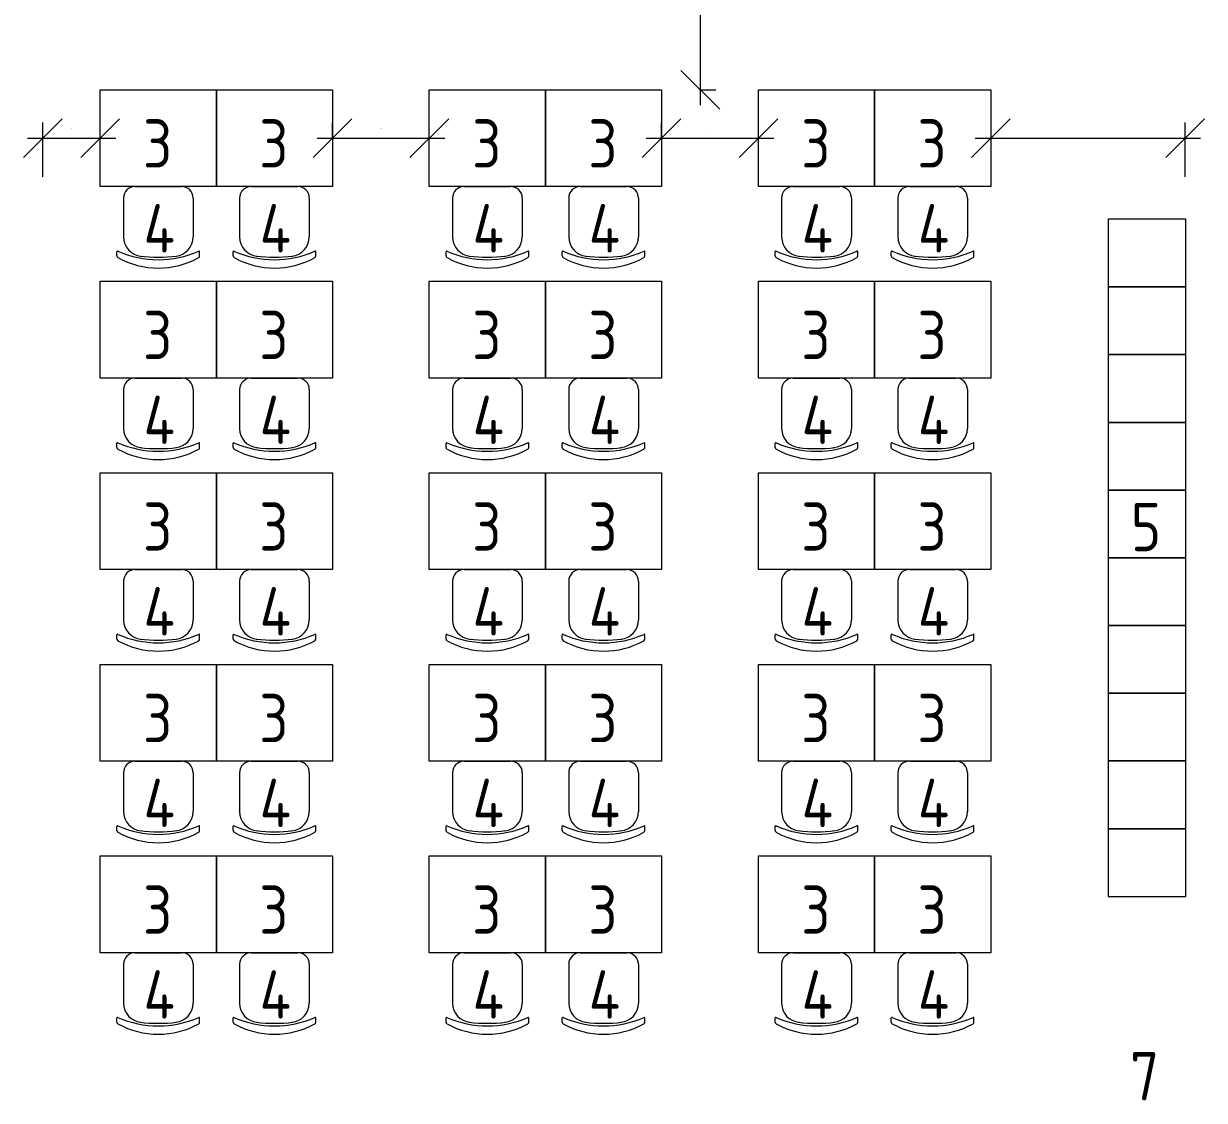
# Model space of a CAD drawing. Header units: millimetres. Extents: x -269164 to 430575, y -569542 to 36130.
# Drawn here: x 177135 to 183234, y -475506 to -469940 of the extents above; entities that cross this region are included whole.
import ezdxf

# ---------------------------------------------------------------- set-up
doc = ezdxf.new("R2010")
doc.units = ezdxf.units.MM
doc.layers.add('ТХ', color=5, linetype='Continuous', lineweight=5)
doc.layers.add('Уточнения', color=210, linetype='Continuous', lineweight=20)
doc.layers.add('ТХ_№ПОЗ', color=7, linetype='Continuous')
doc.styles.add('GOST Common_2', font='GOST_Common.ttf', dxfattribs={"width": 0.9, "height": 250})
doc.styles.add('GOST Common_3', font='GOST_Common.ttf', dxfattribs={"width": 0.9, "height": 2.5})
doc.dimstyles.new('TX-100', dxfattribs={"dimtxt": 200, "dimasz": 200, "dimexe": 80, "dimexo": 0, "dimgap": 50, "dimtad": 1, "dimtoh": 1, "dimdec": 0, "dimrnd": 10, "dimzin": 12, "dimtxsty": 'GOST Common_3', "dimblk": 'OBLIQUE', "dimcen": 1.5, "dimdle": 80, "dimclrd": 256, "dimclre": 256, "dimclrt": 256, "dimadec": 0, "dimazin": 0, "dimtfac": 1, "dimtdec": 0, "dimtmove": 0, "dimatfit": 3, "dimfxl": 1, "dimlwd": -1, "dimlwe": 15, "dimarcsym": 0})

# ---------------------------------------------------------------- blocks, each defined once
blk = doc.blocks.new('Стул ученич штабелир №5-7')
at = {"color": 0, "linetype": 'ByBlock', "lineweight": -2}
for p, q in [((-120.1, 0), (120.1, 0)), ((-120.1, 0), (120.1, 0)), ((-179.9, -60), (-179.9, -260.3)), ((-179.9, -60), (-179.9, -260.3)), ((180.1, -60), (180.1, -260.3)), ((180.1, -60), (180.1, -260.3)), ((-213.4, -359), (-213.4, -337.3)), ((-213.4, -359), (-213.4, -337.3)), ((213.6, -359), (213.6, -337.3)), ((213.6, -359), (213.6, -337.3))]:
    blk.add_line(p, q, dxfattribs=at)
for centre, radius, start, end in [((-119.9, -60), 60, 90, 180), ((-119.9, -60), 60, 90, 180), ((120.1, -60), 60, 0, 90), ((120.1, -60), 60, 0, 90), ((-79.9, -260.3), 100, 180, 264.25844), ((-79.9, -260.3), 100, 180, 264.25844), ((80.1, -260.3), 100, 275.74156, 0), ((80.1, -260.3), 100, 275.74156, 0), ((-210.4, -337.3), 3, 63.89783, 180), ((-210.4, -337.3), 3, 63.89783, 180), ((-203.4, -359), 10, 180, 238.06825), ((-203.4, -359), 10, 180, 238.06825), ((0.1, 142.3), 520.8, 246.31951, 293.68049), ((0.1, 142.3), 520.8, 246.31951, 293.68049), ((0.1, 435.5), 800.4, 263.24698, 276.75302), ((0.1, 435.5), 800.4, 263.24698, 276.75302), ((203.6, -359), 10, 301.93175, 0), ((203.6, -359), 10, 301.93175, 0), ((210.6, -337.3), 3, 0, 116.10217), ((210.6, -337.3), 3, 0, 116.10217), ((0.1, 9), 430.5, 240.99166, 299.00834), ((0.1, 9), 430.5, 240.99166, 299.00834)]:
    blk.add_arc(centre, radius, start, end, dxfattribs=at)
blk = doc.blocks.new('Стол ученич с возможностью объединения №5-7')
blk.add_lwpolyline([(600, 0), (0, 0), (0, 500), (600, 500)], close=True)
blk = doc.blocks.new('A$C41fb3ee7')
for points in [[(0, 0), (350, 0), (350, 400), (0, 400), (0, 0)], [(350, 0), (700, 0), (700, 400), (350, 400), (350, 0)], [(700, 0), (1050, 0), (1050, 400), (700, 400), (700, 0)], [(1050, 0), (1400, 0), (1400, 400), (1050, 400), (1050, 0)], [(1400, 0), (1750, 0), (1750, 400), (1400, 400), (1400, 0)], [(1750, 0), (2100, 0), (2100, 400), (1750, 400), (1750, 0)], [(2100, 0), (2450, 0), (2450, 400), (2100, 400), (2100, 0)], [(2450, 0), (2800, 0), (2800, 400), (2450, 400), (2450, 0)], [(2800, 0), (3150, 0), (3150, 400), (2800, 400), (2800, 0)], [(3150, 0), (3500, 0), (3500, 400), (3150, 400), (3150, 0)]]:
    blk.add_lwpolyline(points)
blk = doc.blocks.new('_Oblique')
at = {"color": 0, "linetype": 'ByBlock', "lineweight": -2}
blk.add_line((-0.5, -0.5), (0.5, 0.5), dxfattribs=at)
blk = doc.blocks.new('*D11890')
at = {"layer": 'Defpoints', "color": 0, "lineweight": 40, "transparency": 16777216}
for p in [(360510.4, -276888.4), (360610.4, -276888.4), (360610.4, -279285.2)]:
    blk.add_point(p, dxfattribs=at)
at = {"layer": 'ТХ', "transparency": 16777216}
blk.add_line((360610.4, -279365.2), (360610.4, -276808.4), dxfattribs=at)
at = {"layer": 'ТХ', "lineweight": 15, "transparency": 16777216}
for p, q in [((360510.4, -276888.4), (360690.4, -276888.4)), ((360610.4, -279285.2), (360690.4, -279285.2))]:
    blk.add_line(p, q, dxfattribs=at)
at = {"layer": 'ТХ', "transparency": 16777216, "xscale": 200, "yscale": 200, "zscale": 200}
for p, rotation in [((360610.4, -276888.4), 90), ((360610.4, -279285.2), 270)]:
    blk.add_blockref('_Oblique', p, dxfattribs=dict(at, rotation=rotation))
at = {"layer": 'ТХ', "transparency": 16777216, "insert": (360559.2, -278086.8), "char_height": 2.5, "attachment_point": 5, "rotation": 90, "style": 'GOST Common_3'}
blk.add_mtext('2400', dxfattribs=at)
blk = doc.blocks.new('*D11891')
at = {"layer": 'Defpoints', "color": 0, "lineweight": 40, "transparency": 16777216}
for p in [(358710.4, -279535.2), (359210.4, -279535.2), (359210.4, -279535.2)]:
    blk.add_point(p, dxfattribs=at)
at = {"layer": 'ТХ', "lineweight": 15, "transparency": 16777216}
for p, q in [((358710.4, -279535.2), (358710.4, -279455.2)), ((359210.4, -279535.2), (359210.4, -279455.2))]:
    blk.add_line(p, q, dxfattribs=at)
at = {"layer": 'ТХ', "transparency": 16777216}
blk.add_line((358630.4, -279535.2), (359290.4, -279535.2), dxfattribs=at)
at = {"layer": 'ТХ', "transparency": 16777216, "xscale": 200, "yscale": 200, "zscale": 200, "rotation": 180}
blk.add_blockref('_Oblique', (358710.4, -279535.2), dxfattribs=at)
at = {"layer": 'ТХ', "transparency": 16777216, "xscale": 200, "yscale": 200, "zscale": 200}
blk.add_blockref('_Oblique', (359210.4, -279535.2), dxfattribs=at)
at = {"layer": 'ТХ', "transparency": 16777216, "insert": (358960.4, -279484), "char_height": 2.5, "attachment_point": 5, "style": 'GOST Common_3'}
blk.add_mtext('500', dxfattribs=at)
blk = doc.blocks.new('*D11892')
at = {"layer": 'Defpoints', "color": 0, "lineweight": 40, "transparency": 16777216}
for p in [(360410.4, -279535.2), (360910.4, -279535.2), (360910.4, -279535.2)]:
    blk.add_point(p, dxfattribs=at)
at = {"layer": 'ТХ', "lineweight": 15, "transparency": 16777216}
for p, q in [((360410.4, -279535.2), (360410.4, -279455.2)), ((360910.4, -279535.2), (360910.4, -279455.2))]:
    blk.add_line(p, q, dxfattribs=at)
at = {"layer": 'ТХ', "transparency": 16777216}
blk.add_line((360330.4, -279535.2), (360990.4, -279535.2), dxfattribs=at)
at = {"layer": 'ТХ', "transparency": 16777216, "xscale": 200, "yscale": 200, "zscale": 200, "rotation": 180}
blk.add_blockref('_Oblique', (360410.4, -279535.2), dxfattribs=at)
at = {"layer": 'ТХ', "transparency": 16777216, "xscale": 200, "yscale": 200, "zscale": 200}
blk.add_blockref('_Oblique', (360910.4, -279535.2), dxfattribs=at)
at = {"layer": 'ТХ', "transparency": 16777216, "insert": (360660.4, -279484), "char_height": 2.5, "attachment_point": 5, "style": 'GOST Common_3'}
blk.add_mtext('500', dxfattribs=at)
blk = doc.blocks.new('*D11893')
at = {"layer": 'Defpoints', "color": 0, "lineweight": 40, "transparency": 16777216}
for p in [(362110.4, -279535.2), (363114.2, -279535.2), (363114.2, -279735.2)]:
    blk.add_point(p, dxfattribs=at)
at = {"layer": 'ТХ', "lineweight": 15, "transparency": 16777216}
for p, q in [((363114.2, -279735.2), (363114.2, -279455.2)), ((362110.4, -279535.2), (362110.4, -279615.2))]:
    blk.add_line(p, q, dxfattribs=at)
at = {"layer": 'ТХ', "transparency": 16777216}
blk.add_line((362030.4, -279535.2), (363194.2, -279535.2), dxfattribs=at)
at = {"layer": 'ТХ', "transparency": 16777216, "xscale": 200, "yscale": 200, "zscale": 200, "rotation": 180}
blk.add_blockref('_Oblique', (362110.4, -279535.2), dxfattribs=at)
at = {"layer": 'ТХ', "transparency": 16777216, "xscale": 200, "yscale": 200, "zscale": 200}
blk.add_blockref('_Oblique', (363114.2, -279535.2), dxfattribs=at)
at = {"layer": 'ТХ', "transparency": 16777216, "insert": (362612.3, -279484), "char_height": 2.5, "attachment_point": 5, "style": 'GOST Common_3'}
blk.add_mtext('1000', dxfattribs=at)
blk = doc.blocks.new('*D11894')
at = {"layer": 'Defpoints', "color": 0, "lineweight": 40, "transparency": 16777216}
for p in [(357510.4, -279535.2), (357510.4, -279535.2), (357214.6, -279735.2)]:
    blk.add_point(p, dxfattribs=at)
at = {"layer": 'ТХ', "lineweight": 15, "transparency": 16777216}
for p, q in [((357214.6, -279735.2), (357214.6, -279455.2)), ((357510.4, -279535.2), (357510.4, -279455.2))]:
    blk.add_line(p, q, dxfattribs=at)
at = {"layer": 'ТХ', "transparency": 16777216}
blk.add_line((357134.6, -279535.2), (357590.4, -279535.2), dxfattribs=at)
at = {"layer": 'ТХ', "transparency": 16777216, "xscale": 200, "yscale": 200, "zscale": 200, "rotation": 180}
blk.add_blockref('_Oblique', (357214.6, -279535.2), dxfattribs=at)
at = {"layer": 'ТХ', "transparency": 16777216, "xscale": 200, "yscale": 200, "zscale": 200}
blk.add_blockref('_Oblique', (357510.4, -279535.2), dxfattribs=at)
at = {"layer": 'ТХ', "transparency": 16777216, "insert": (357362.5, -279484), "char_height": 2.5, "attachment_point": 5, "style": 'GOST Common_3'}
blk.add_mtext('300', dxfattribs=at)
blk = doc.blocks.new('ТХ1 3 этаж')
at = {"layer": 'ТХ', "lineweight": 0}
for name, p in [('Стол ученич с возможностью объединения №5-7', (357510.4, -279785.2)), ('Стол ученич с возможностью объединения №5-7', (358110.4, -279785.2)), ('Стол ученич с возможностью объединения №5-7', (359210.4, -279785.2)), ('Стол ученич с возможностью объединения №5-7', (359810.4, -279785.2)), ('Стол ученич с возможностью объединения №5-7', (360910.4, -279785.2)), ('Стол ученич с возможностью объединения №5-7', (361510.4, -279785.2)), ('Стул ученич штабелир №5-7', (357810.4, -279785.2)), ('Стул ученич штабелир №5-7', (358410.4, -279785.2)), ('Стул ученич штабелир №5-7', (359510.4, -279785.2)), ('Стул ученич штабелир №5-7', (360110.4, -279785.2)), ('Стул ученич штабелир №5-7', (361210.4, -279785.2)), ('Стул ученич штабелир №5-7', (361810.4, -279785.2)), ('Стол ученич с возможностью объединения №5-7', (357510.4, -280775.2)), ('Стол ученич с возможностью объединения №5-7', (358110.4, -280775.2)), ('Стол ученич с возможностью объединения №5-7', (359210.4, -280775.2)), ('Стол ученич с возможностью объединения №5-7', (359810.4, -280775.2)), ('Стол ученич с возможностью объединения №5-7', (360910.4, -280775.2)), ('Стол ученич с возможностью объединения №5-7', (361510.4, -280775.2)), ('Стул ученич штабелир №5-7', (357810.4, -280775.2)), ('Стул ученич штабелир №5-7', (358410.4, -280775.2)), ('Стул ученич штабелир №5-7', (359510.4, -280775.2)), ('Стул ученич штабелир №5-7', (360110.4, -280775.2)), ('Стул ученич штабелир №5-7', (361210.4, -280775.2)), ('Стул ученич штабелир №5-7', (361810.4, -280775.2)), ('Стол ученич с возможностью объединения №5-7', (357510.4, -281765.2)), ('Стол ученич с возможностью объединения №5-7', (358110.4, -281765.2)), ('Стол ученич с возможностью объединения №5-7', (359210.4, -281765.2)), ('Стол ученич с возможностью объединения №5-7', (359810.4, -281765.2)), ('Стол ученич с возможностью объединения №5-7', (360910.4, -281765.2)), ('Стол ученич с возможностью объединения №5-7', (361510.4, -281765.2)), ('Стул ученич штабелир №5-7', (357810.4, -281765.2)), ('Стул ученич штабелир №5-7', (358410.4, -281765.2)), ('Стул ученич штабелир №5-7', (359510.4, -281765.2)), ('Стул ученич штабелир №5-7', (360110.4, -281765.2)), ('Стул ученич штабелир №5-7', (361210.4, -281765.2)), ('Стул ученич штабелир №5-7', (361810.4, -281765.2)), ('Стол ученич с возможностью объединения №5-7', (357510.4, -282755.2)), ('Стол ученич с возможностью объединения №5-7', (358110.4, -282755.2)), ('Стол ученич с возможностью объединения №5-7', (359210.4, -282755.2)), ('Стол ученич с возможностью объединения №5-7', (359810.4, -282755.2)), ('Стол ученич с возможностью объединения №5-7', (360910.4, -282755.2)), ('Стол ученич с возможностью объединения №5-7', (361510.4, -282755.2)), ('Стул ученич штабелир №5-7', (357810.4, -282755.2)), ('Стул ученич штабелир №5-7', (358410.4, -282755.2)), ('Стул ученич штабелир №5-7', (359510.4, -282755.2)), ('Стул ученич штабелир №5-7', (360110.4, -282755.2)), ('Стул ученич штабелир №5-7', (361210.4, -282755.2)), ('Стул ученич штабелир №5-7', (361810.4, -282755.2)), ('Стол ученич с возможностью объединения №5-7', (357510.4, -283745.2)), ('Стол ученич с возможностью объединения №5-7', (358110.4, -283745.2)), ('Стол ученич с возможностью объединения №5-7', (359210.4, -283745.2)), ('Стол ученич с возможностью объединения №5-7', (359810.4, -283745.2)), ('Стол ученич с возможностью объединения №5-7', (360910.4, -283745.2)), ('Стол ученич с возможностью объединения №5-7', (361510.4, -283745.2)), ('Стул ученич штабелир №5-7', (357810.4, -283745.2)), ('Стул ученич штабелир №5-7', (358410.4, -283745.2)), ('Стул ученич штабелир №5-7', (359510.4, -283745.2)), ('Стул ученич штабелир №5-7', (360110.4, -283745.2)), ('Стул ученич штабелир №5-7', (361210.4, -283745.2)), ('Стул ученич штабелир №5-7', (361810.4, -283745.2))]:
    blk.add_blockref(name, p, dxfattribs=at)
at = {"layer": 'ТХ', "lineweight": 0, "rotation": 90}
blk.add_blockref('A$C41fb3ee7', (363117.8, -283454.3), dxfattribs=at)
at = {"layer": 'ТХ_№ПОЗ', "char_height": 250, "width": 595, "attachment_point": 5, "line_spacing_factor": 1.139951, "style": 'GOST Common_2'}
for s, insert in [('\\pxt4.23333,8.46667,12.7,16.93333,21.16667,25.4,29.63333,33.86667,38.1,42.33333,46.56667,50.8,55.03333,59.26667,63.5,67.73333,71.96667,76.2,80.43333,84.66667,88.9,93.13333,97.36667,101.6,105.83333,110.06667,114.3,118.53333,122.76667,127,131.23333,135.46667;3', (357807, -279562.7)), ('\\pxt4.23333,8.46667,12.7,16.93333,21.16667,25.4,29.63333,33.86667,38.1,42.33333,46.56667,50.8,55.03333,59.26667,63.5,67.73333,71.96667,76.2,80.43333,84.66667,88.9,93.13333,97.36667,101.6,105.83333,110.06667,114.3,118.53333,122.76667,127,131.23333,135.46667;3', (358407, -279562.7)), ('\\pxt4.23333,8.46667,12.7,16.93333,21.16667,25.4,29.63333,33.86667,38.1,42.33333,46.56667,50.8,55.03333,59.26667,63.5,67.73333,71.96667,76.2,80.43333,84.66667,88.9,93.13333,97.36667,101.6,105.83333,110.06667,114.3,118.53333,122.76667,127,131.23333,135.46667;3', (359507, -279562.7)), ('\\pxt4.23333,8.46667,12.7,16.93333,21.16667,25.4,29.63333,33.86667,38.1,42.33333,46.56667,50.8,55.03333,59.26667,63.5,67.73333,71.96667,76.2,80.43333,84.66667,88.9,93.13333,97.36667,101.6,105.83333,110.06667,114.3,118.53333,122.76667,127,131.23333,135.46667;3', (360107, -279562.7)), ('\\pxt4.23333,8.46667,12.7,16.93333,21.16667,25.4,29.63333,33.86667,38.1,42.33333,46.56667,50.8,55.03333,59.26667,63.5,67.73333,71.96667,76.2,80.43333,84.66667,88.9,93.13333,97.36667,101.6,105.83333,110.06667,114.3,118.53333,122.76667,127,131.23333,135.46667;3', (361207, -279562.7)), ('\\pxt4.23333,8.46667,12.7,16.93333,21.16667,25.4,29.63333,33.86667,38.1,42.33333,46.56667,50.8,55.03333,59.26667,63.5,67.73333,71.96667,76.2,80.43333,84.66667,88.9,93.13333,97.36667,101.6,105.83333,110.06667,114.3,118.53333,122.76667,127,131.23333,135.46667;3', (361807, -279562.7)), ('\\pxt4.23333,8.46667,12.7,16.93333,21.16667,25.4,29.63333,33.86667,38.1,42.33333,46.56667,50.8,55.03333,59.26667,63.5,67.73333,71.96667,76.2,80.43333,84.66667,88.9,93.13333,97.36667,101.6,105.83333,110.06667,114.3,118.53333,122.76667,127,131.23333,135.46667;4', (357814.8, -280001.2)), ('\\pxt4.23333,8.46667,12.7,16.93333,21.16667,25.4,29.63333,33.86667,38.1,42.33333,46.56667,50.8,55.03333,59.26667,63.5,67.73333,71.96667,76.2,80.43333,84.66667,88.9,93.13333,97.36667,101.6,105.83333,110.06667,114.3,118.53333,122.76667,127,131.23333,135.46667;4', (358414.8, -280001.2)), ('\\pxt4.23333,8.46667,12.7,16.93333,21.16667,25.4,29.63333,33.86667,38.1,42.33333,46.56667,50.8,55.03333,59.26667,63.5,67.73333,71.96667,76.2,80.43333,84.66667,88.9,93.13333,97.36667,101.6,105.83333,110.06667,114.3,118.53333,122.76667,127,131.23333,135.46667;4', (359514.8, -280001.2)), ('\\pxt4.23333,8.46667,12.7,16.93333,21.16667,25.4,29.63333,33.86667,38.1,42.33333,46.56667,50.8,55.03333,59.26667,63.5,67.73333,71.96667,76.2,80.43333,84.66667,88.9,93.13333,97.36667,101.6,105.83333,110.06667,114.3,118.53333,122.76667,127,131.23333,135.46667;4', (360114.8, -280001.2)), ('\\pxt4.23333,8.46667,12.7,16.93333,21.16667,25.4,29.63333,33.86667,38.1,42.33333,46.56667,50.8,55.03333,59.26667,63.5,67.73333,71.96667,76.2,80.43333,84.66667,88.9,93.13333,97.36667,101.6,105.83333,110.06667,114.3,118.53333,122.76667,127,131.23333,135.46667;4', (361214.8, -280001.2)), ('\\pxt4.23333,8.46667,12.7,16.93333,21.16667,25.4,29.63333,33.86667,38.1,42.33333,46.56667,50.8,55.03333,59.26667,63.5,67.73333,71.96667,76.2,80.43333,84.66667,88.9,93.13333,97.36667,101.6,105.83333,110.06667,114.3,118.53333,122.76667,127,131.23333,135.46667;4', (361814.8, -280001.2)), ('\\pxt4.23333,8.46667,12.7,16.93333,21.16667,25.4,29.63333,33.86667,38.1,42.33333,46.56667,50.8,55.03333,59.26667,63.5,67.73333,71.96667,76.2,80.43333,84.66667,88.9,93.13333,97.36667,101.6,105.83333,110.06667,114.3,118.53333,122.76667,127,131.23333,135.46667;3', (357807, -280552.7)), ('\\pxt4.23333,8.46667,12.7,16.93333,21.16667,25.4,29.63333,33.86667,38.1,42.33333,46.56667,50.8,55.03333,59.26667,63.5,67.73333,71.96667,76.2,80.43333,84.66667,88.9,93.13333,97.36667,101.6,105.83333,110.06667,114.3,118.53333,122.76667,127,131.23333,135.46667;3', (358407, -280552.7)), ('\\pxt4.23333,8.46667,12.7,16.93333,21.16667,25.4,29.63333,33.86667,38.1,42.33333,46.56667,50.8,55.03333,59.26667,63.5,67.73333,71.96667,76.2,80.43333,84.66667,88.9,93.13333,97.36667,101.6,105.83333,110.06667,114.3,118.53333,122.76667,127,131.23333,135.46667;3', (359507, -280552.7)), ('\\pxt4.23333,8.46667,12.7,16.93333,21.16667,25.4,29.63333,33.86667,38.1,42.33333,46.56667,50.8,55.03333,59.26667,63.5,67.73333,71.96667,76.2,80.43333,84.66667,88.9,93.13333,97.36667,101.6,105.83333,110.06667,114.3,118.53333,122.76667,127,131.23333,135.46667;3', (360107, -280552.7)), ('\\pxt4.23333,8.46667,12.7,16.93333,21.16667,25.4,29.63333,33.86667,38.1,42.33333,46.56667,50.8,55.03333,59.26667,63.5,67.73333,71.96667,76.2,80.43333,84.66667,88.9,93.13333,97.36667,101.6,105.83333,110.06667,114.3,118.53333,122.76667,127,131.23333,135.46667;3', (361207, -280552.7)), ('\\pxt4.23333,8.46667,12.7,16.93333,21.16667,25.4,29.63333,33.86667,38.1,42.33333,46.56667,50.8,55.03333,59.26667,63.5,67.73333,71.96667,76.2,80.43333,84.66667,88.9,93.13333,97.36667,101.6,105.83333,110.06667,114.3,118.53333,122.76667,127,131.23333,135.46667;3', (361807, -280552.7)), ('\\pxt4.23333,8.46667,12.7,16.93333,21.16667,25.4,29.63333,33.86667,38.1,42.33333,46.56667,50.8,55.03333,59.26667,63.5,67.73333,71.96667,76.2,80.43333,84.66667,88.9,93.13333,97.36667,101.6,105.83333,110.06667,114.3,118.53333,122.76667,127,131.23333,135.46667;4', (357814.8, -280991.2)), ('\\pxt4.23333,8.46667,12.7,16.93333,21.16667,25.4,29.63333,33.86667,38.1,42.33333,46.56667,50.8,55.03333,59.26667,63.5,67.73333,71.96667,76.2,80.43333,84.66667,88.9,93.13333,97.36667,101.6,105.83333,110.06667,114.3,118.53333,122.76667,127,131.23333,135.46667;4', (358414.8, -280991.2)), ('\\pxt4.23333,8.46667,12.7,16.93333,21.16667,25.4,29.63333,33.86667,38.1,42.33333,46.56667,50.8,55.03333,59.26667,63.5,67.73333,71.96667,76.2,80.43333,84.66667,88.9,93.13333,97.36667,101.6,105.83333,110.06667,114.3,118.53333,122.76667,127,131.23333,135.46667;4', (359514.8, -280991.2)), ('\\pxt4.23333,8.46667,12.7,16.93333,21.16667,25.4,29.63333,33.86667,38.1,42.33333,46.56667,50.8,55.03333,59.26667,63.5,67.73333,71.96667,76.2,80.43333,84.66667,88.9,93.13333,97.36667,101.6,105.83333,110.06667,114.3,118.53333,122.76667,127,131.23333,135.46667;4', (360114.8, -280991.2)), ('\\pxt4.23333,8.46667,12.7,16.93333,21.16667,25.4,29.63333,33.86667,38.1,42.33333,46.56667,50.8,55.03333,59.26667,63.5,67.73333,71.96667,76.2,80.43333,84.66667,88.9,93.13333,97.36667,101.6,105.83333,110.06667,114.3,118.53333,122.76667,127,131.23333,135.46667;4', (361214.8, -280991.2)), ('\\pxt4.23333,8.46667,12.7,16.93333,21.16667,25.4,29.63333,33.86667,38.1,42.33333,46.56667,50.8,55.03333,59.26667,63.5,67.73333,71.96667,76.2,80.43333,84.66667,88.9,93.13333,97.36667,101.6,105.83333,110.06667,114.3,118.53333,122.76667,127,131.23333,135.46667;4', (361814.8, -280991.2)), ('\\pxt4.23333,8.46667,12.7,16.93333,21.16667,25.4,29.63333,33.86667,38.1,42.33333,46.56667,50.8,55.03333,59.26667,63.5,67.73333,71.96667,76.2,80.43333,84.66667,88.9,93.13333,97.36667,101.6,105.83333,110.06667,114.3,118.53333,122.76667,127,131.23333,135.46667;3', (357807, -281542.7)), ('\\pxt4.23333,8.46667,12.7,16.93333,21.16667,25.4,29.63333,33.86667,38.1,42.33333,46.56667,50.8,55.03333,59.26667,63.5,67.73333,71.96667,76.2,80.43333,84.66667,88.9,93.13333,97.36667,101.6,105.83333,110.06667,114.3,118.53333,122.76667,127,131.23333,135.46667;3', (358407, -281542.7)), ('\\pxt4.23333,8.46667,12.7,16.93333,21.16667,25.4,29.63333,33.86667,38.1,42.33333,46.56667,50.8,55.03333,59.26667,63.5,67.73333,71.96667,76.2,80.43333,84.66667,88.9,93.13333,97.36667,101.6,105.83333,110.06667,114.3,118.53333,122.76667,127,131.23333,135.46667;3', (359507, -281542.7)), ('\\pxt4.23333,8.46667,12.7,16.93333,21.16667,25.4,29.63333,33.86667,38.1,42.33333,46.56667,50.8,55.03333,59.26667,63.5,67.73333,71.96667,76.2,80.43333,84.66667,88.9,93.13333,97.36667,101.6,105.83333,110.06667,114.3,118.53333,122.76667,127,131.23333,135.46667;3', (360107, -281542.7)), ('\\pxt4.23333,8.46667,12.7,16.93333,21.16667,25.4,29.63333,33.86667,38.1,42.33333,46.56667,50.8,55.03333,59.26667,63.5,67.73333,71.96667,76.2,80.43333,84.66667,88.9,93.13333,97.36667,101.6,105.83333,110.06667,114.3,118.53333,122.76667,127,131.23333,135.46667;3', (361207, -281542.7)), ('\\pxt4.23333,8.46667,12.7,16.93333,21.16667,25.4,29.63333,33.86667,38.1,42.33333,46.56667,50.8,55.03333,59.26667,63.5,67.73333,71.96667,76.2,80.43333,84.66667,88.9,93.13333,97.36667,101.6,105.83333,110.06667,114.3,118.53333,122.76667,127,131.23333,135.46667;3', (361807, -281542.7)), ('\\pxt4.23333,8.46667,12.7,16.93333,21.16667,25.4,29.63333,33.86667,38.1,42.33333,46.56667,50.8,55.03333,59.26667,63.5,67.73333,71.96667,76.2,80.43333,84.66667,88.9,93.13333,97.36667,101.6,105.83333,110.06667,114.3,118.53333,122.76667,127,131.23333,135.46667;5', (362912.8, -281545.2)), ('\\pxt4.23333,8.46667,12.7,16.93333,21.16667,25.4,29.63333,33.86667,38.1,42.33333,46.56667,50.8,55.03333,59.26667,63.5,67.73333,71.96667,76.2,80.43333,84.66667,88.9,93.13333,97.36667,101.6,105.83333,110.06667,114.3,118.53333,122.76667,127,131.23333,135.46667;4', (357814.8, -281981.2)), ('\\pxt4.23333,8.46667,12.7,16.93333,21.16667,25.4,29.63333,33.86667,38.1,42.33333,46.56667,50.8,55.03333,59.26667,63.5,67.73333,71.96667,76.2,80.43333,84.66667,88.9,93.13333,97.36667,101.6,105.83333,110.06667,114.3,118.53333,122.76667,127,131.23333,135.46667;4', (358414.8, -281981.2)), ('\\pxt4.23333,8.46667,12.7,16.93333,21.16667,25.4,29.63333,33.86667,38.1,42.33333,46.56667,50.8,55.03333,59.26667,63.5,67.73333,71.96667,76.2,80.43333,84.66667,88.9,93.13333,97.36667,101.6,105.83333,110.06667,114.3,118.53333,122.76667,127,131.23333,135.46667;4', (359514.8, -281981.2)), ('\\pxt4.23333,8.46667,12.7,16.93333,21.16667,25.4,29.63333,33.86667,38.1,42.33333,46.56667,50.8,55.03333,59.26667,63.5,67.73333,71.96667,76.2,80.43333,84.66667,88.9,93.13333,97.36667,101.6,105.83333,110.06667,114.3,118.53333,122.76667,127,131.23333,135.46667;4', (360114.8, -281981.2)), ('\\pxt4.23333,8.46667,12.7,16.93333,21.16667,25.4,29.63333,33.86667,38.1,42.33333,46.56667,50.8,55.03333,59.26667,63.5,67.73333,71.96667,76.2,80.43333,84.66667,88.9,93.13333,97.36667,101.6,105.83333,110.06667,114.3,118.53333,122.76667,127,131.23333,135.46667;4', (361214.8, -281981.2)), ('\\pxt4.23333,8.46667,12.7,16.93333,21.16667,25.4,29.63333,33.86667,38.1,42.33333,46.56667,50.8,55.03333,59.26667,63.5,67.73333,71.96667,76.2,80.43333,84.66667,88.9,93.13333,97.36667,101.6,105.83333,110.06667,114.3,118.53333,122.76667,127,131.23333,135.46667;4', (361814.8, -281981.2)), ('\\pxt4.23333,8.46667,12.7,16.93333,21.16667,25.4,29.63333,33.86667,38.1,42.33333,46.56667,50.8,55.03333,59.26667,63.5,67.73333,71.96667,76.2,80.43333,84.66667,88.9,93.13333,97.36667,101.6,105.83333,110.06667,114.3,118.53333,122.76667,127,131.23333,135.46667;3', (357807, -282532.7)), ('\\pxt4.23333,8.46667,12.7,16.93333,21.16667,25.4,29.63333,33.86667,38.1,42.33333,46.56667,50.8,55.03333,59.26667,63.5,67.73333,71.96667,76.2,80.43333,84.66667,88.9,93.13333,97.36667,101.6,105.83333,110.06667,114.3,118.53333,122.76667,127,131.23333,135.46667;3', (358407, -282532.7)), ('\\pxt4.23333,8.46667,12.7,16.93333,21.16667,25.4,29.63333,33.86667,38.1,42.33333,46.56667,50.8,55.03333,59.26667,63.5,67.73333,71.96667,76.2,80.43333,84.66667,88.9,93.13333,97.36667,101.6,105.83333,110.06667,114.3,118.53333,122.76667,127,131.23333,135.46667;3', (359507, -282532.7)), ('\\pxt4.23333,8.46667,12.7,16.93333,21.16667,25.4,29.63333,33.86667,38.1,42.33333,46.56667,50.8,55.03333,59.26667,63.5,67.73333,71.96667,76.2,80.43333,84.66667,88.9,93.13333,97.36667,101.6,105.83333,110.06667,114.3,118.53333,122.76667,127,131.23333,135.46667;3', (360107, -282532.7)), ('\\pxt4.23333,8.46667,12.7,16.93333,21.16667,25.4,29.63333,33.86667,38.1,42.33333,46.56667,50.8,55.03333,59.26667,63.5,67.73333,71.96667,76.2,80.43333,84.66667,88.9,93.13333,97.36667,101.6,105.83333,110.06667,114.3,118.53333,122.76667,127,131.23333,135.46667;3', (361207, -282532.7)), ('\\pxt4.23333,8.46667,12.7,16.93333,21.16667,25.4,29.63333,33.86667,38.1,42.33333,46.56667,50.8,55.03333,59.26667,63.5,67.73333,71.96667,76.2,80.43333,84.66667,88.9,93.13333,97.36667,101.6,105.83333,110.06667,114.3,118.53333,122.76667,127,131.23333,135.46667;3', (361807, -282532.7)), ('\\pxt4.23333,8.46667,12.7,16.93333,21.16667,25.4,29.63333,33.86667,38.1,42.33333,46.56667,50.8,55.03333,59.26667,63.5,67.73333,71.96667,76.2,80.43333,84.66667,88.9,93.13333,97.36667,101.6,105.83333,110.06667,114.3,118.53333,122.76667,127,131.23333,135.46667;4', (357814.8, -282971.2)), ('\\pxt4.23333,8.46667,12.7,16.93333,21.16667,25.4,29.63333,33.86667,38.1,42.33333,46.56667,50.8,55.03333,59.26667,63.5,67.73333,71.96667,76.2,80.43333,84.66667,88.9,93.13333,97.36667,101.6,105.83333,110.06667,114.3,118.53333,122.76667,127,131.23333,135.46667;4', (358414.8, -282971.2)), ('\\pxt4.23333,8.46667,12.7,16.93333,21.16667,25.4,29.63333,33.86667,38.1,42.33333,46.56667,50.8,55.03333,59.26667,63.5,67.73333,71.96667,76.2,80.43333,84.66667,88.9,93.13333,97.36667,101.6,105.83333,110.06667,114.3,118.53333,122.76667,127,131.23333,135.46667;4', (359514.8, -282971.2)), ('\\pxt4.23333,8.46667,12.7,16.93333,21.16667,25.4,29.63333,33.86667,38.1,42.33333,46.56667,50.8,55.03333,59.26667,63.5,67.73333,71.96667,76.2,80.43333,84.66667,88.9,93.13333,97.36667,101.6,105.83333,110.06667,114.3,118.53333,122.76667,127,131.23333,135.46667;4', (360114.8, -282971.2)), ('\\pxt4.23333,8.46667,12.7,16.93333,21.16667,25.4,29.63333,33.86667,38.1,42.33333,46.56667,50.8,55.03333,59.26667,63.5,67.73333,71.96667,76.2,80.43333,84.66667,88.9,93.13333,97.36667,101.6,105.83333,110.06667,114.3,118.53333,122.76667,127,131.23333,135.46667;4', (361214.8, -282971.2)), ('\\pxt4.23333,8.46667,12.7,16.93333,21.16667,25.4,29.63333,33.86667,38.1,42.33333,46.56667,50.8,55.03333,59.26667,63.5,67.73333,71.96667,76.2,80.43333,84.66667,88.9,93.13333,97.36667,101.6,105.83333,110.06667,114.3,118.53333,122.76667,127,131.23333,135.46667;4', (361814.8, -282971.2)), ('\\pxt4.23333,8.46667,12.7,16.93333,21.16667,25.4,29.63333,33.86667,38.1,42.33333,46.56667,50.8,55.03333,59.26667,63.5,67.73333,71.96667,76.2,80.43333,84.66667,88.9,93.13333,97.36667,101.6,105.83333,110.06667,114.3,118.53333,122.76667,127,131.23333,135.46667;3', (357807, -283522.7)), ('\\pxt4.23333,8.46667,12.7,16.93333,21.16667,25.4,29.63333,33.86667,38.1,42.33333,46.56667,50.8,55.03333,59.26667,63.5,67.73333,71.96667,76.2,80.43333,84.66667,88.9,93.13333,97.36667,101.6,105.83333,110.06667,114.3,118.53333,122.76667,127,131.23333,135.46667;3', (358407, -283522.7)), ('\\pxt4.23333,8.46667,12.7,16.93333,21.16667,25.4,29.63333,33.86667,38.1,42.33333,46.56667,50.8,55.03333,59.26667,63.5,67.73333,71.96667,76.2,80.43333,84.66667,88.9,93.13333,97.36667,101.6,105.83333,110.06667,114.3,118.53333,122.76667,127,131.23333,135.46667;3', (359507, -283522.7)), ('\\pxt4.23333,8.46667,12.7,16.93333,21.16667,25.4,29.63333,33.86667,38.1,42.33333,46.56667,50.8,55.03333,59.26667,63.5,67.73333,71.96667,76.2,80.43333,84.66667,88.9,93.13333,97.36667,101.6,105.83333,110.06667,114.3,118.53333,122.76667,127,131.23333,135.46667;3', (360107, -283522.7)), ('\\pxt4.23333,8.46667,12.7,16.93333,21.16667,25.4,29.63333,33.86667,38.1,42.33333,46.56667,50.8,55.03333,59.26667,63.5,67.73333,71.96667,76.2,80.43333,84.66667,88.9,93.13333,97.36667,101.6,105.83333,110.06667,114.3,118.53333,122.76667,127,131.23333,135.46667;3', (361207, -283522.7)), ('\\pxt4.23333,8.46667,12.7,16.93333,21.16667,25.4,29.63333,33.86667,38.1,42.33333,46.56667,50.8,55.03333,59.26667,63.5,67.73333,71.96667,76.2,80.43333,84.66667,88.9,93.13333,97.36667,101.6,105.83333,110.06667,114.3,118.53333,122.76667,127,131.23333,135.46667;3', (361807, -283522.7)), ('\\pxt4.23333,8.46667,12.7,16.93333,21.16667,25.4,29.63333,33.86667,38.1,42.33333,46.56667,50.8,55.03333,59.26667,63.5,67.73333,71.96667,76.2,80.43333,84.66667,88.9,93.13333,97.36667,101.6,105.83333,110.06667,114.3,118.53333,122.76667,127,131.23333,135.46667;4', (357814.8, -283961.2)), ('\\pxt4.23333,8.46667,12.7,16.93333,21.16667,25.4,29.63333,33.86667,38.1,42.33333,46.56667,50.8,55.03333,59.26667,63.5,67.73333,71.96667,76.2,80.43333,84.66667,88.9,93.13333,97.36667,101.6,105.83333,110.06667,114.3,118.53333,122.76667,127,131.23333,135.46667;4', (358414.8, -283961.2)), ('\\pxt4.23333,8.46667,12.7,16.93333,21.16667,25.4,29.63333,33.86667,38.1,42.33333,46.56667,50.8,55.03333,59.26667,63.5,67.73333,71.96667,76.2,80.43333,84.66667,88.9,93.13333,97.36667,101.6,105.83333,110.06667,114.3,118.53333,122.76667,127,131.23333,135.46667;4', (359514.8, -283961.2)), ('\\pxt4.23333,8.46667,12.7,16.93333,21.16667,25.4,29.63333,33.86667,38.1,42.33333,46.56667,50.8,55.03333,59.26667,63.5,67.73333,71.96667,76.2,80.43333,84.66667,88.9,93.13333,97.36667,101.6,105.83333,110.06667,114.3,118.53333,122.76667,127,131.23333,135.46667;4', (360114.8, -283961.2)), ('\\pxt4.23333,8.46667,12.7,16.93333,21.16667,25.4,29.63333,33.86667,38.1,42.33333,46.56667,50.8,55.03333,59.26667,63.5,67.73333,71.96667,76.2,80.43333,84.66667,88.9,93.13333,97.36667,101.6,105.83333,110.06667,114.3,118.53333,122.76667,127,131.23333,135.46667;4', (361214.8, -283961.2)), ('\\pxt4.23333,8.46667,12.7,16.93333,21.16667,25.4,29.63333,33.86667,38.1,42.33333,46.56667,50.8,55.03333,59.26667,63.5,67.73333,71.96667,76.2,80.43333,84.66667,88.9,93.13333,97.36667,101.6,105.83333,110.06667,114.3,118.53333,122.76667,127,131.23333,135.46667;4', (361814.8, -283961.2)), ('\\pxt4.23333,8.46667,12.7,16.93333,21.16667,25.4,29.63333,33.86667,38.1,42.33333,46.56667,50.8,55.03333,59.26667,63.5,67.73333,71.96667,76.2,80.43333,84.66667,88.9,93.13333,97.36667,101.6,105.83333,110.06667,114.3,118.53333,122.76667,127,131.23333,135.46667;7', (362905.3, -284383.6))]:
    blk.add_mtext(s, dxfattribs=dict(at, insert=insert))
at = {"layer": 'ТХ'}
dim = blk.add_linear_dim(base=(360610.4, -276888.4), p1=(360610.4, -279285.2), p2=(360510.4, -276888.4), angle=90, dimstyle='TX-100', dxfattribs=at)
dim.commit()
dim.dimension.update_dxf_attribs({"geometry": '*D11890', "text_midpoint": (360559.2, -278086.8)})
for base, p1, p2, picture, middle in [((357510.4, -279535.2), (357214.6, -279735.2), (357510.4, -279535.2), '*D11894', (357362.5, -279484)), ((359210.4, -279535.2), (358710.4, -279535.2), (359210.4, -279535.2), '*D11891', (358960.4, -279484)), ((360910.4, -279535.2), (360410.4, -279535.2), (360910.4, -279535.2), '*D11892', (360660.4, -279484)), ((363114.2, -279535.2), (362110.4, -279535.2), (363114.2, -279735.2), '*D11893', (362612.3, -279484))]:
    dim = blk.add_linear_dim(base=base, p1=p1, p2=p2, dimstyle='TX-100', dxfattribs=at)
    dim.commit()
    dim.dimension.update_dxf_attribs({"geometry": picture, "text_midpoint": middle})

msp = doc.modelspace()

# ---------------------------------------------------------------- block references
at = {"layer": 'Уточнения', "lineweight": 50}
msp.add_blockref('ТХ1 3 этаж', (-179979.78, -190997.11), dxfattribs=at)

doc.saveas('drawing.dxf')
